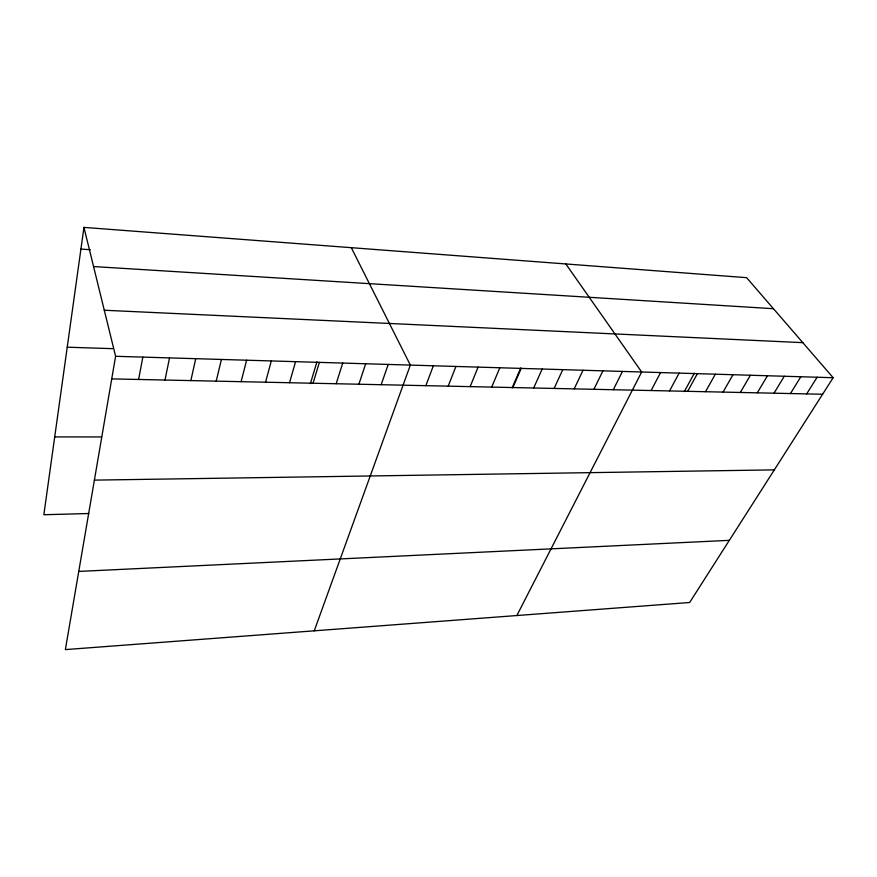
<?xml version="1.0" encoding="UTF-8"?>
<svg xmlns="http://www.w3.org/2000/svg" width="877" height="877" viewBox="0 0 877 877"><rect width="100%" height="100%" fill="white"/><g stroke="black" fill="none" stroke-linecap="round" stroke-linejoin="round"><path stroke-width="1.32" d="M83.951 227.395L115.6 356.292L65.358 649.605L689.651 602.499L833.15 377.713L746.601 277.669L83.951 227.395L43.85 514.733L88.774 513.516M138.621 379.467L142.83 357.114M164.986 380.037L169.535 357.904M190.846 380.596L195.724 358.693M216.213 381.144L221.41 359.46M241.109 381.681L246.601 360.206M265.545 382.208L271.311 360.951M289.52 382.723L295.571 361.675M310.392 383.589L316.937 361.861M313.067 383.238L319.371 362.376M336.176 383.731L342.743 363.078M358.879 384.225L365.687 363.758M381.177 384.707L388.215 364.437M314.251 630.826L410.337 365.095L351.304 247.676M425.849 385.672L433.337 365.786M448.213 386.154L455.908 366.454M470.16 386.625L478.075 367.123M491.712 387.097L499.824 367.77M512.102 387.908L520.741 367.978M512.881 387.546L521.19 368.406M533.676 387.996L542.172 369.031M554.111 388.445L562.771 369.645M574.183 388.873L583.019 370.247M593.915 389.3L602.905 370.839M613.308 389.717L622.462 371.431M516.86 615.533L641.668 372.001L565.818 263.955M651.118 390.539L660.556 372.561M669.557 390.934L679.127 373.12M684.29 391.602L694.354 373.196M687.689 391.328L697.379 373.668M705.514 391.712L715.336 374.205M723.054 392.096L732.997 374.731M740.32 392.468L750.372 375.246M757.3 392.83L767.463 375.762M774.018 393.192L784.279 376.255M790.462 393.543L800.833 376.748M806.654 393.894L817.112 377.242M78.755 571.42L729.324 540.342M94.387 480.125L774.314 469.875M54.714 436.921L101.633 436.943M111.73 378.886L822.604 394.244M115.6 356.292L833.15 377.713M67.233 347.193L112.574 348.662M104.286 310.239L802.817 342.655M93.565 266.553L773.448 308.704M80.925 249.079L90.32 249.726"/></g></svg>
